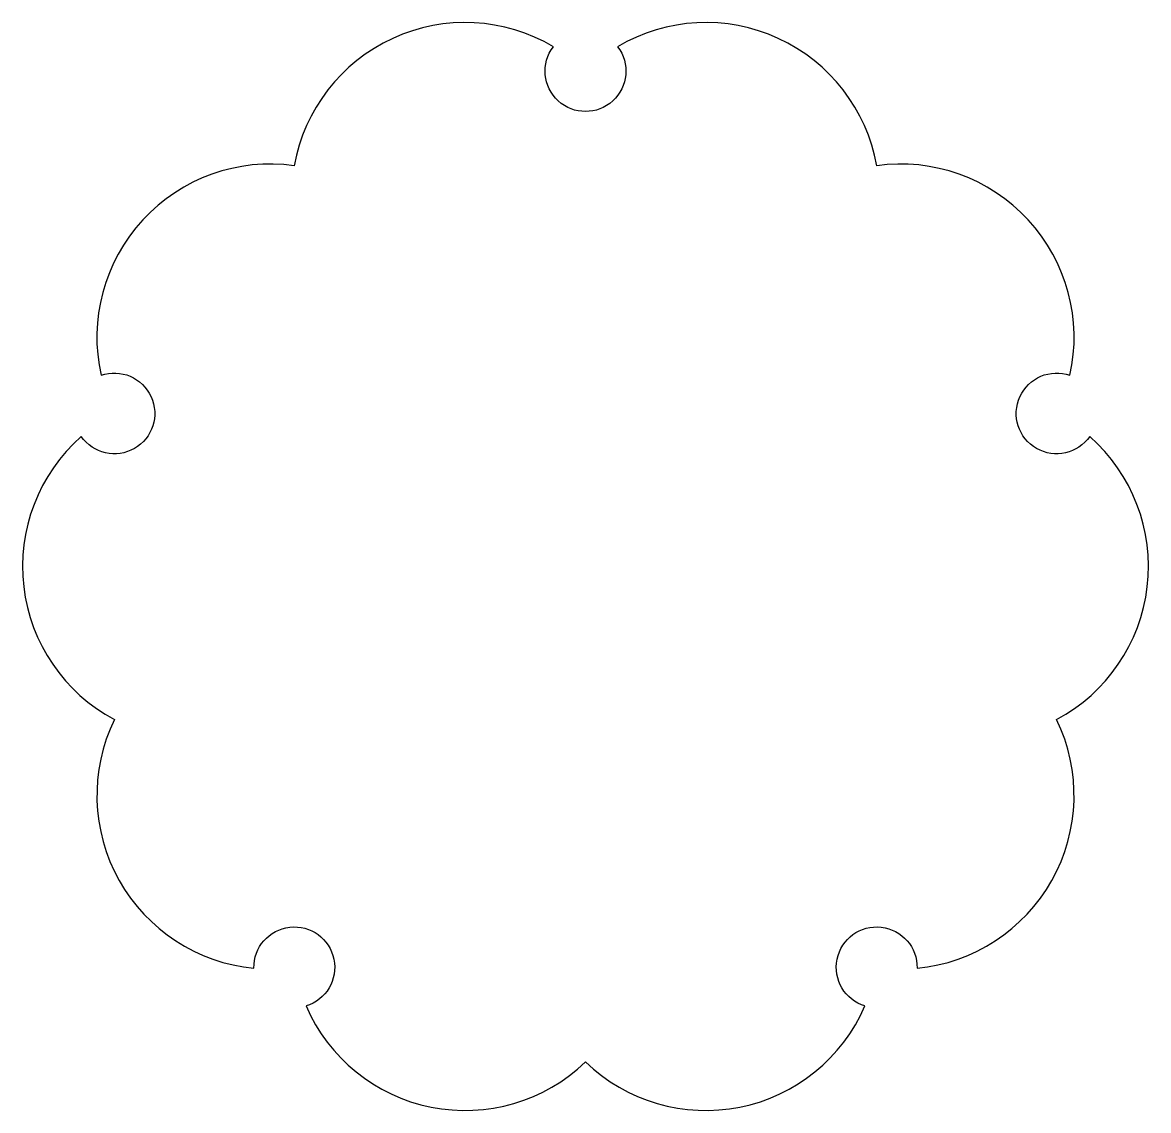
# Model space of a CAD drawing. Header units: feet. Extents: x -0.5 to 0.5, y -0.48 to 0.48.
import ezdxf

# ---------------------------------------------------------------- set-up
doc = ezdxf.new("R2010")
doc.units = ezdxf.units.FT
doc.header["$MEASUREMENT"] = 0

msp = doc.modelspace()

# ---------------------------------------------------------------- linework, layer by layer
msp.add_lwpolyline([(-0.0286, 0.4625, 0.523292), (-0.2591, 0.3566, 0.523292), (-0.4311, 0.1701, -2.016492), (-0.4487, 0.1157, 0.523292), (-0.4192, -0.1362, 0.523292), (-0.295, -0.3574, -2.016492), (-0.2487, -0.391, 0.523292), (0, -0.4408, 0.523292), (0.2487, -0.391, -2.016492), (0.295, -0.3574, 0.523292), (0.4192, -0.1362, 0.523292), (0.4487, 0.1157, -2.016492), (0.4311, 0.1701, 0.523292), (0.2591, 0.3566, 0.523292), (0.0286, 0.4625, -2.016492)], format="xyb", close=True)

doc.saveas('drawing.dxf')
